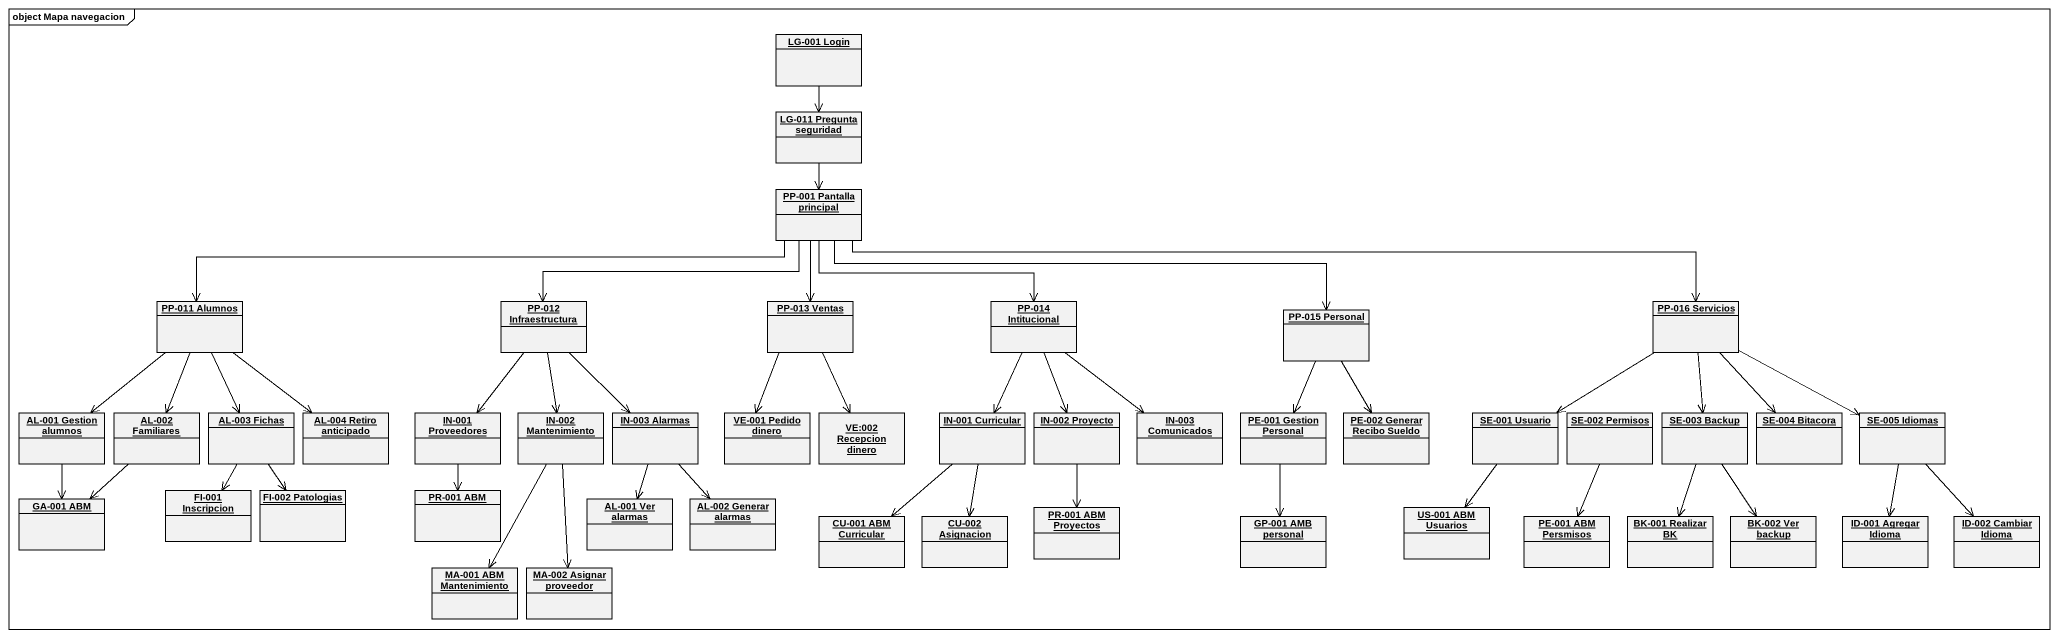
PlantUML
@startuml
mainframe object Mapa navegacion
hide circle
hide empty members
object "LG-001 Login" as LG_001_Login
object "LG-011 Pregunta seguridad" as LG_011_Pregunta_seguridad
object "PP-001 Pantalla principal" as PP_001_Pantalla_principal
object "PP-011 Alumnos" as PP_011_Alumnos
object "PP-012 Infraestructura" as PP_012_Infraestructura
object "PP-013 Ventas" as PP_013_Ventas
object "PP-014 Intitucional" as PP_014_Intitucional
object "PP-015 Personal" as PP_015_Personal
object "PP-016 Servicios" as PP_016_Servicios
object "AL-001 Gestion alumnos" as AL_001_Gestion_alumnos
object "AL-002 Familiares" as AL_002_Familiares
object "AL-003 Fichas" as AL_003_Fichas
object "AL-004 Retiro anticipado" as AL_004_Retiro_anticipado
object "IN-001 Proveedores" as IN_001_Proveedores
object "IN-002 Mantenimiento" as IN_002_Mantenimiento
object "IN-003 Alarmas" as IN_003_Alarmas
object "VE-001 Pedido dinero" as VE_001_Pedido_dinero
object "VE:002 Recepcion dinero" as VE_002_Recepcion_dinero
object "IN-001 Curricular" as IN_001_Curricular
object "IN-002 Proyecto" as IN_002_Proyecto
object "IN-003 Comunicados" as IN_003_Comunicados
object "PE-001 Gestion Personal" as PE_001_Gestion_Personal
object "PE-002 Generar Recibo Sueldo" as PE_002_Generar_Recibo_Sueldo
object "SE-001 Usuario" as SE_001_Usuario
object "SE-002 Permisos" as SE_002_Permisos
object "SE-003 Backup" as SE_003_Backup
object "SE-004 Bitacora" as SE_004_Bitacora
object "SE-005 Idiomas" as SE_005_Idiomas
object "GA-001 ABM" as GA_001_ABM
object "FI-001 Inscripcion" as FI_001_Inscripcion
object "FI-002 Patologias" as FI_002_Patologias
object "PR-001 ABM" as PR_001_ABM
object "AL-001 Ver alarmas" as AL_001_Ver_alarmas
object "AL-002 Generar alarmas" as AL_002_Generar_alarmas
object "CU-001 ABM Curricular" as CU_001_ABM_Curricular
object "CU-002 Asignacion" as CU_002_Asignacion
object "PR-001 ABM Proyectos" as PR_001_ABM_Proyectos
object "GP-001 AMB personal" as GP_001_AMB_personal
object "US-001 ABM Usuarios" as US_001_ABM_Usuarios
object "PE-001 ABM Persmisos" as PE_001_ABM_Persmisos
object "BK-001 Realizar BK" as BK_001_Realizar_BK
object "BK-002 Ver backup" as BK_002_Ver_backup
object "ID-001 Agregar Idioma" as ID_001_Agregar_Idioma
object "ID-002 Cambiar Idioma" as ID_002_Cambiar_Idioma
object "MA-001 ABM Mantenimiento" as MA_001_ABM_Mantenimiento
object "MA-002 Asignar proveedor" as MA_002_Asignar_proveedor
LG_001_Login --> LG_011_Pregunta_seguridad
LG_011_Pregunta_seguridad --> PP_001_Pantalla_principal
PP_001_Pantalla_principal -left-> PP_011_Alumnos
PP_001_Pantalla_principal -left-> PP_012_Infraestructura
PP_001_Pantalla_principal --> PP_013_Ventas
PP_001_Pantalla_principal -right-> PP_014_Intitucional
PP_001_Pantalla_principal -right-> PP_015_Personal
PP_001_Pantalla_principal -right-> PP_016_Servicios
PP_011_Alumnos --> AL_001_Gestion_alumnos
PP_011_Alumnos --> AL_002_Familiares
PP_011_Alumnos --> AL_003_Fichas
PP_011_Alumnos --> AL_004_Retiro_anticipado
PP_012_Infraestructura --> IN_001_Proveedores
PP_012_Infraestructura --> IN_002_Mantenimiento
PP_012_Infraestructura --> IN_003_Alarmas
PP_013_Ventas --> VE_001_Pedido_dinero
PP_013_Ventas --> VE_002_Recepcion_dinero
PP_014_Intitucional --> IN_001_Curricular
PP_014_Intitucional --> IN_002_Proyecto
PP_014_Intitucional --> IN_003_Comunicados
PP_015_Personal --> PE_001_Gestion_Personal
PP_015_Personal --> PE_002_Generar_Recibo_Sueldo
PP_016_Servicios --> SE_001_Usuario
PP_016_Servicios --> SE_003_Backup
PP_016_Servicios --> SE_004_Bitacora
PP_016_Servicios -right-> SE_005_Idiomas
AL_001_Gestion_alumnos --> GA_001_ABM
AL_002_Familiares --> GA_001_ABM
AL_003_Fichas --> FI_001_Inscripcion
AL_003_Fichas --> FI_002_Patologias
IN_001_Proveedores --> PR_001_ABM
IN_002_Mantenimiento --> MA_001_ABM_Mantenimiento
IN_002_Mantenimiento --> MA_002_Asignar_proveedor
IN_003_Alarmas --> AL_001_Ver_alarmas
IN_003_Alarmas --> AL_002_Generar_alarmas
IN_001_Curricular --> CU_001_ABM_Curricular
IN_001_Curricular --> CU_002_Asignacion
IN_002_Proyecto --> PR_001_ABM_Proyectos
PE_001_Gestion_Personal --> GP_001_AMB_personal
SE_001_Usuario --> US_001_ABM_Usuarios
SE_002_Permisos --> PE_001_ABM_Persmisos
SE_003_Backup --> BK_001_Realizar_BK
SE_003_Backup --> BK_002_Ver_backup
SE_005_Idiomas --> ID_001_Agregar_Idioma
SE_005_Idiomas --> ID_002_Cambiar_Idioma
@enduml
